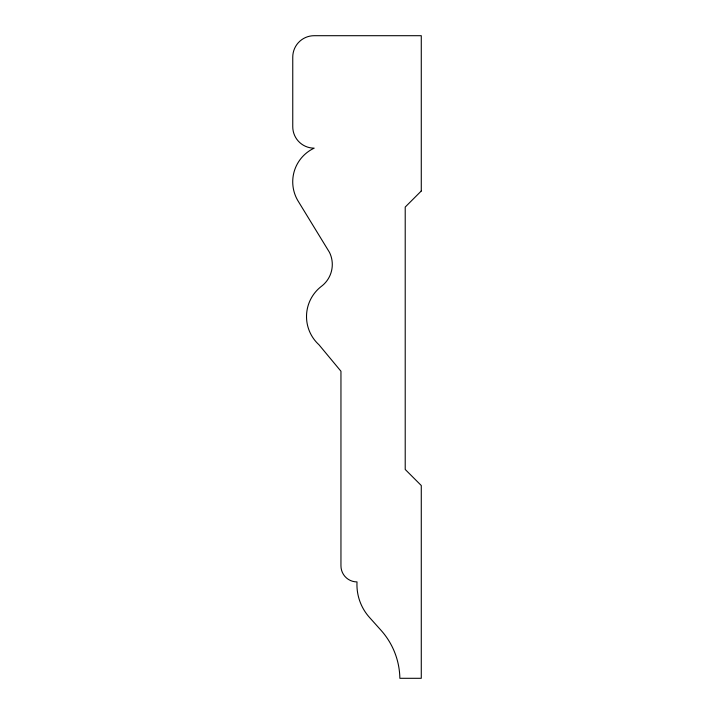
<?xml version="1.0" encoding="UTF-8"?>
<svg xmlns="http://www.w3.org/2000/svg" width="714" height="714" viewBox="0 0 714 714"><rect width="100%" height="100%" fill="white"/><g stroke="black" fill="none" stroke-linecap="round" stroke-linejoin="round"><path stroke-width="1.07" d="M421.278 190.995L405.213 207.06L405.213 469.455L421.278 485.52L421.278 678.3L399.858 678.3A73.845 73.845 0 0 0 380.999 630.266L369.486 617.431A49.123 49.123 0 0 1 357.018 581.91A16.065 16.065 0 0 1 340.953 565.845L340.953 371.235L318.953 344.746A38.137 38.137 0 0 1 320.988 286.662A27.435 27.435 0 0 0 329.475 252.354L298.711 202.035A37.137 37.137 0 0 1 314.178 148.155A21.42 21.42 0 0 1 292.758 126.735L292.758 57.12A21.42 21.42 0 0 1 314.178 35.7L421.278 35.7L421.278 190.995"/></g></svg>
